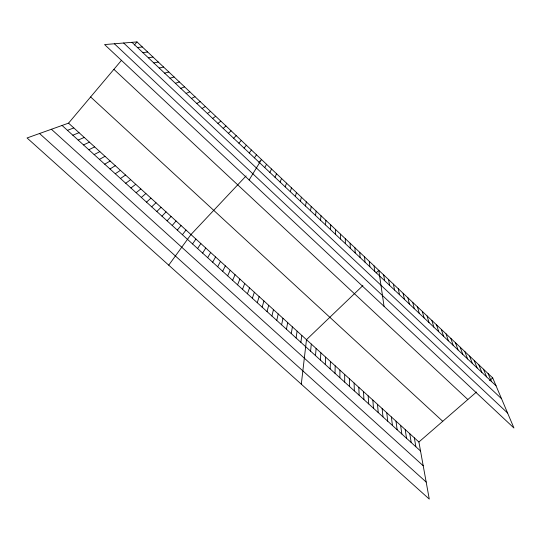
<?xml version="1.0" encoding="UTF-8"?>
<svg xmlns="http://www.w3.org/2000/svg" width="541" height="541" viewBox="0 0 541 541"><rect width="100%" height="100%" fill="white"/><g stroke="black" fill="none" stroke-linecap="round" stroke-linejoin="round"><path stroke-width="0.81" d="M339.863 377.74L339.937 370.132M340.411 238.973L340.478 234.118M335.014 373.337L335.19 365.817M330.152 368.921L330.436 361.489M335.454 234.294L335.63 229.546M325.283 364.492L325.668 357.148M330.49 229.607L330.774 224.955M320.394 360.056L320.887 352.8M315.498 355.613L316.1 348.438M325.506 224.907L325.905 220.356M310.588 351.15L311.298 344.069M301.296 384.184L306.483 339.687L362.896 285.587M320.515 220.201L321.029 215.751M300.877 342.331L301.797 335.427M315.504 215.474L316.133 211.132M296.076 337.976L297.104 331.153M291.268 333.601L292.397 326.865M310.487 210.74L311.231 206.5M286.439 329.226L287.684 322.578M281.611 324.83L282.957 318.27M305.455 205.993L306.314 201.854M276.762 320.428L278.216 313.963M300.411 201.232L301.391 197.201M271.9 316.018L273.462 309.635M267.031 311.596L268.701 305.307M295.352 196.464L296.448 192.535M262.148 307.16L263.934 300.958M257.259 302.717L259.146 296.603M290.28 191.683L291.498 187.855M252.349 298.26L254.351 292.241M247.433 293.797L249.543 287.866M285.202 186.888L286.534 183.162M242.503 289.32L244.728 283.484M280.103 182.08L281.557 178.462M237.56 284.83L239.9 279.088M232.61 280.333L235.058 274.679M274.997 177.259L276.566 173.749M227.646 275.822L230.202 270.263M222.669 271.305L225.34 265.841M269.871 172.423L271.562 169.022M217.678 266.767L220.464 261.398M212.674 262.229L215.575 256.955M264.738 167.582L266.551 164.288M207.656 257.672L210.679 252.491M249.13 179.964L261.519 159.541L258.855 162.374M202.632 253.107L205.763 248.021M197.593 248.529L200.839 243.545M254.426 157.857L256.481 154.78M192.542 243.944L195.91 239.054M168.724 265.164L190.959 234.551L246.121 175.913M249.252 152.975L251.43 150.006M182.398 234.733L186.003 230.033M244.065 148.078L246.365 145.225M177.313 230.114L181.032 225.509M68.551 123.145L418.896 441.997L429.27 499.079L27.05 137.969L68.551 123.145L121.536 60.267M134.411 44.998L137.001 41.921L492.716 377.929L513.95 428.012L104.582 44.572L137.001 41.921M172.207 225.482L176.048 220.978M238.865 143.176L241.293 140.43M167.095 220.836L171.051 216.434M161.969 216.177L166.046 211.876M233.651 138.253L236.201 135.622M156.829 211.511L161.029 207.304M376.069 272.948L378.801 270.324L384.042 306.328M151.676 206.831L155.997 202.726M228.424 133.323L231.095 130.8M146.51 202.138L150.953 198.141M418.896 441.997L476.493 392.015M489.585 380.654L492.716 377.929M223.183 128.379L225.982 125.965M141.329 197.438L145.894 193.536M136.143 192.724L140.829 188.924M217.928 123.422L220.85 121.123M130.936 187.998L135.75 184.298M125.722 183.257L130.658 179.666M212.66 118.452L215.71 116.268M120.487 178.51L125.553 175.02M115.247 173.742L120.433 170.361M207.379 113.468L210.557 111.399M109.985 168.968L115.301 165.688M202.077 108.471L205.391 106.516M104.717 164.187L110.161 161.008M99.436 159.385L105.001 156.315M196.768 103.466L200.211 101.62M94.141 154.577L99.835 151.615M88.825 149.756L94.655 146.895M191.446 98.442L195.017 96.717M83.503 144.92L89.461 142.168M78.168 140.072L84.254 137.434M186.111 93.41L189.81 91.801M72.819 135.216L79.033 132.68M180.762 88.359L184.589 86.871M67.456 130.34L73.799 127.919M175.392 83.3L179.355 81.928M170.016 78.222L174.107 76.971M164.62 73.136L168.846 72M159.216 68.038L163.578 67.016M153.793 62.925L158.29 62.026M148.356 57.792L152.988 57.015M142.912 52.653L147.673 51.997M137.448 47.5L142.344 46.966M39.534 133.512L426.18 482.058M51.409 129.272L423.211 465.754M62.073 125.458L420.533 450.998M90.624 96.954L442.748 421.297M113.894 69.343L467.837 399.522M123.652 43.01L501.534 398.717M114.374 43.767L507.6 413.026M131.963 42.333L496.056 385.801M488.104 373.574L491.343 381.351M483.478 369.205L486.616 376.894M478.839 364.823L481.882 372.431M474.193 360.434L477.135 367.948M469.534 356.032L472.374 363.457M464.868 351.616L467.6 358.953M460.181 347.194L462.819 354.443M455.488 342.764L458.024 349.919M450.788 338.321L453.216 345.381M446.068 333.865L448.394 340.837M441.341 329.401L443.559 336.279M436.601 324.918L438.717 331.707M431.853 320.434L433.862 327.129M427.086 315.937L428.993 322.537M422.311 311.427L424.11 317.932M417.524 306.903L419.221 313.313M412.729 302.372L414.311 308.688M407.921 297.827L409.395 304.049M403.092 293.269L404.465 299.396M398.264 288.705L399.522 294.737M393.415 284.126L394.565 290.057M388.56 279.541L389.601 285.371M414.338 437.852L415.88 446.771M409.774 433.693L411.214 442.538M383.684 274.936L384.617 280.671M405.189 429.527L406.534 438.291M400.604 425.348L401.848 434.031M395.998 421.162L397.148 429.764M374.054 265.841L374.764 271.379M391.393 416.962L392.441 425.49M386.768 412.756L387.721 421.196M369.293 261.337L369.895 266.787M382.135 408.536L382.987 416.901M364.519 256.833L365.013 262.175M377.49 404.31L378.24 412.594M372.837 400.076L373.486 408.272M359.731 252.309L360.117 257.557M368.171 395.829L368.719 403.944M363.491 391.569L363.937 399.603M354.937 247.778L355.207 252.931M358.805 387.302L359.15 395.248M350.128 243.24L350.291 248.292M354.105 383.028L354.341 390.886M349.391 378.741L349.533 386.517M345.307 238.682L345.361 243.639M344.671 374.44L344.705 382.135"/></g></svg>
